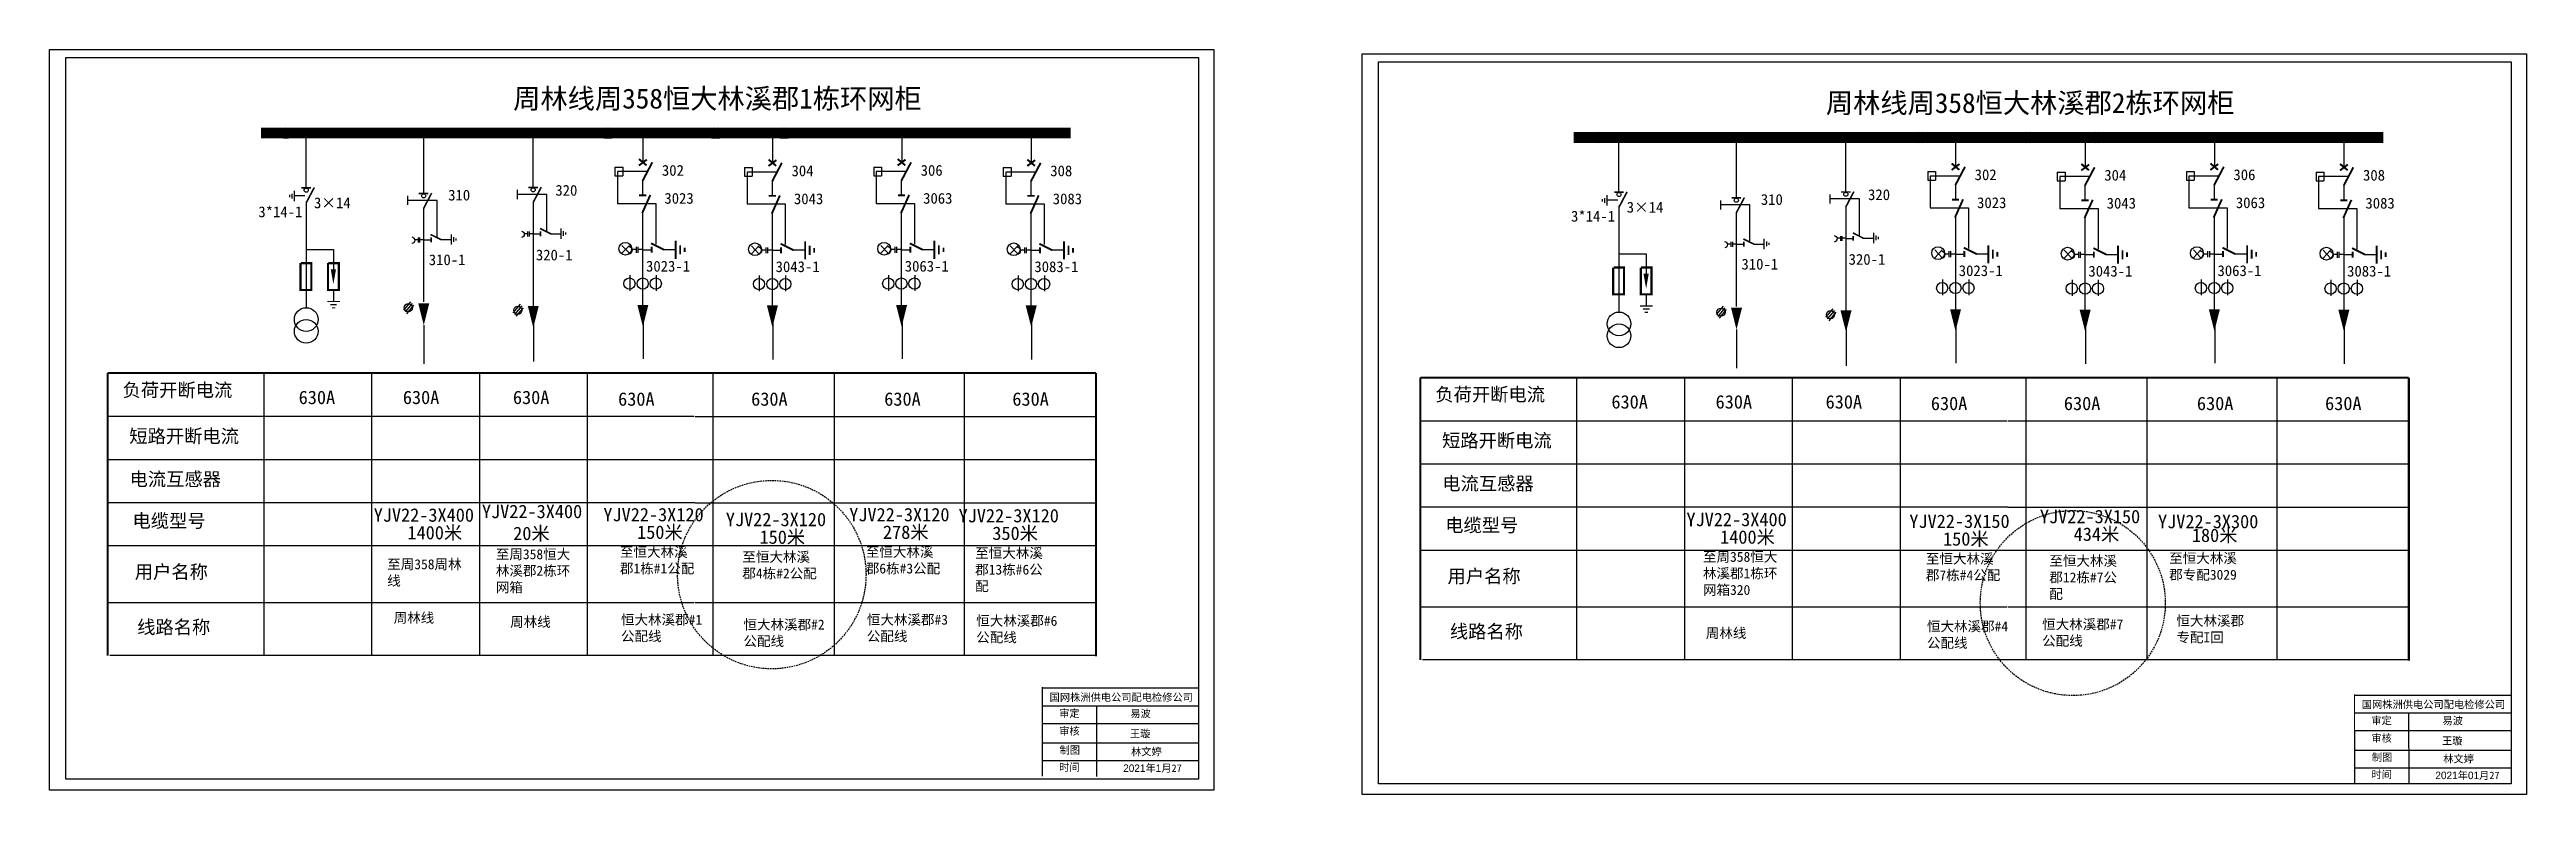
# Model space of a CAD drawing. Extents: x -1431 to -1070, y -1774 to -1665.
import ezdxf

# ---------------------------------------------------------------- set-up
doc = ezdxf.new("R2010")
doc.units = 0
doc.header["$LTSCALE"] = 0.774411
doc.linetypes.add('ACAD_ISO02W100', pattern=[15, 12, -3])
doc.linetypes.add('DASHED', pattern=[0.45, 0.3, -0.15])
doc.layers.get('0').update_dxf_attribs({"linetype": 'CONTINUOUS'})
doc.layers.add('1', color=7, linetype='CONTINUOUS')
doc.styles.add('hztxt_txtstyle_0.00_0_0', font='simkai.ttf')
doc.styles.get("Standard").update_dxf_attribs({"font": '', "height": 2.5})
doc.styles.add('字体', font='KTGB2312.ttf', dxfattribs={"height": 2.5})
doc.styles.add('楷体_GB2312_txtstyle_1.09_0_0', font='KTGB2312.ttf', dxfattribs={"height": 1.0944})
doc.styles.get('Standard').set_extended_font_data('SimSun')

# ---------------------------------------------------------------- blocks, each defined once
blk = doc.blocks.new('JD')
for points in [[(-2, 0.2), (-2, -0.2), (2, 0.2), (2, -0.2)], [(1, -1.2), (1, -0.8), (-1, -1.2), (-1, -0.8)], [(-0.5, -1.8), (-0.5, -2.2), (0.5, -1.8), (0.5, -2.2)]]:
    blk.add_trace(points)

msp = doc.modelspace()

# ---------------------------------------------------------------- linework, layer by layer
at = {"color": 0}
for p, q in [((-1393.7, -1677.8), (-1393.7, -1685.08)), ((-1360.61, -1677.76), (-1360.61, -1685.04)), ((-1202.27, -1678.44), (-1202.27, -1685.72)), ((-1169.18, -1678.4), (-1169.18, -1685.68)), ((-1348.63, -1682.09), (-1348.63, -1683.34)), ((-1348.63, -1682.09), (-1347.49, -1682.09)), ((-1344.03, -1682.74), (-1348.27, -1682.74)), ((-1348.27, -1682.74), (-1348.27, -1687.38)), ((-1347.49, -1682.09), (-1347.49, -1683.34)), ((-1329.73, -1682.16), (-1328.6, -1682.16)), ((-1329.73, -1682.16), (-1329.73, -1683.41)), ((-1329.37, -1682.81), (-1329.37, -1687.45)), ((-1325.14, -1682.81), (-1329.37, -1682.81)), ((-1328.6, -1682.16), (-1328.6, -1683.41)), ((-1310.89, -1682.09), (-1310.89, -1683.34)), ((-1310.89, -1682.09), (-1309.76, -1682.09)), ((-1306.3, -1682.74), (-1310.53, -1682.74)), ((-1310.53, -1682.74), (-1310.53, -1687.38)), ((-1309.76, -1682.09), (-1309.76, -1683.34)), ((-1292, -1682.16), (-1290.86, -1682.16)), ((-1292, -1682.16), (-1292, -1683.41)), ((-1291.64, -1682.81), (-1291.64, -1687.45)), ((-1287.4, -1682.81), (-1291.64, -1682.81)), ((-1290.86, -1682.16), (-1290.86, -1683.41)), ((-1157.2, -1682.73), (-1157.2, -1683.99)), ((-1157.2, -1682.73), (-1156.07, -1682.73)), ((-1156.07, -1682.73), (-1156.07, -1683.99)), ((-1138.3, -1682.8), (-1137.17, -1682.8)), ((-1138.3, -1682.8), (-1138.3, -1684.06)), ((-1137.17, -1682.8), (-1137.17, -1684.06)), ((-1119.47, -1682.73), (-1119.47, -1683.99)), ((-1119.47, -1682.73), (-1118.33, -1682.73)), ((-1118.33, -1682.73), (-1118.33, -1683.99)), ((-1100.57, -1682.8), (-1099.44, -1682.8)), ((-1100.57, -1682.8), (-1100.57, -1684.06)), ((-1099.44, -1682.8), (-1099.44, -1684.06)), ((-1393.84, -1686.27), (-1395.32, -1686.27)), ((-1348.63, -1683.34), (-1347.49, -1683.34)), ((-1344.6, -1684), (-1344.6, -1686.12)), ((-1329.73, -1683.41), (-1328.6, -1683.41)), ((-1325.7, -1684.07), (-1325.7, -1686.19)), ((-1310.89, -1683.34), (-1309.76, -1683.34)), ((-1306.87, -1684), (-1306.87, -1686.12)), ((-1292, -1683.41), (-1290.86, -1683.41)), ((-1287.97, -1684.07), (-1287.97, -1686.19)), ((-1157.2, -1683.99), (-1156.07, -1683.99)), ((-1152.61, -1683.39), (-1156.84, -1683.39)), ((-1156.84, -1683.39), (-1156.84, -1688.03)), ((-1153.17, -1684.65), (-1153.17, -1686.77)), ((-1138.3, -1684.06), (-1137.17, -1684.06)), ((-1137.94, -1683.45), (-1137.94, -1688.1)), ((-1133.71, -1683.45), (-1137.94, -1683.45)), ((-1134.28, -1684.72), (-1134.28, -1686.84)), ((-1119.47, -1683.99), (-1118.33, -1683.99)), ((-1114.87, -1683.39), (-1119.11, -1683.39)), ((-1119.11, -1683.39), (-1119.11, -1688.03)), ((-1115.44, -1684.65), (-1115.44, -1686.77)), ((-1100.57, -1684.06), (-1099.44, -1684.06)), ((-1100.21, -1683.45), (-1100.21, -1688.1)), ((-1095.98, -1683.45), (-1100.21, -1683.45)), ((-1096.54, -1684.72), (-1096.54, -1686.84)), ((-1393.68, -1687.11), (-1393.68, -1702.65)), ((-1376.53, -1688.05), (-1376.53, -1701.74)), ((-1360.56, -1687.18), (-1360.56, -1702.3)), ((-1348.27, -1687.38), (-1342.68, -1687.38)), ((-1344.6, -1688.46), (-1344.6, -1702.27)), ((-1342.68, -1687.38), (-1342.68, -1693.32)), ((-1329.37, -1687.45), (-1323.79, -1687.45)), ((-1325.7, -1688.53), (-1325.7, -1702.34)), ((-1323.79, -1687.45), (-1323.79, -1693.39)), ((-1310.53, -1687.38), (-1304.95, -1687.38)), ((-1306.87, -1688.46), (-1306.87, -1702.27)), ((-1304.95, -1687.38), (-1304.95, -1693.32)), ((-1291.64, -1687.45), (-1286.05, -1687.45)), ((-1287.97, -1688.53), (-1287.97, -1702.34)), ((-1286.05, -1687.45), (-1286.05, -1693.39)), ((-1202.41, -1686.91), (-1203.89, -1686.91)), ((-1202.25, -1687.75), (-1202.25, -1703.29)), ((-1185.11, -1688.69), (-1185.11, -1702.39)), ((-1169.14, -1687.83), (-1169.14, -1702.94)), ((-1156.84, -1688.03), (-1151.26, -1688.03)), ((-1153.17, -1689.11), (-1153.17, -1702.92)), ((-1151.26, -1688.03), (-1151.26, -1693.97)), ((-1137.94, -1688.1), (-1132.36, -1688.1)), ((-1134.28, -1689.18), (-1134.28, -1702.98)), ((-1132.36, -1688.1), (-1132.36, -1694.04)), ((-1119.11, -1688.03), (-1113.52, -1688.03)), ((-1115.44, -1689.11), (-1115.44, -1702.92)), ((-1113.52, -1688.03), (-1113.52, -1693.97)), ((-1100.21, -1688.1), (-1094.63, -1688.1)), ((-1096.54, -1689.18), (-1096.54, -1702.98)), ((-1094.63, -1688.1), (-1094.63, -1694.04)), ((-1376.53, -1692.69), (-1375.45, -1692.69)), ((-1374.02, -1692.66), (-1372.54, -1692.66)), ((-1360.56, -1691.83), (-1359.48, -1691.83)), ((-1358.05, -1691.8), (-1356.57, -1691.8)), ((-1185.11, -1693.33), (-1184.02, -1693.33)), ((-1182.6, -1693.3), (-1181.12, -1693.3)), ((-1169.14, -1692.47), (-1168.05, -1692.47)), ((-1166.63, -1692.44), (-1165.15, -1692.44)), ((-1393.69, -1694.09), (-1389.69, -1694.09)), ((-1389.69, -1694.09), (-1389.69, -1697.02)), ((-1344.6, -1694.13), (-1343.29, -1694.13)), ((-1341.59, -1694.1), (-1339.81, -1694.1)), ((-1325.7, -1694.2), (-1324.4, -1694.2)), ((-1322.69, -1694.17), (-1320.91, -1694.17)), ((-1306.87, -1694.13), (-1305.56, -1694.13)), ((-1303.86, -1694.1), (-1302.08, -1694.1)), ((-1287.97, -1694.2), (-1286.66, -1694.2)), ((-1284.96, -1694.17), (-1283.18, -1694.17)), ((-1202.27, -1694.73), (-1198.26, -1694.73)), ((-1198.26, -1694.73), (-1198.26, -1697.66)), ((-1153.17, -1694.78), (-1151.87, -1694.78)), ((-1150.16, -1694.74), (-1148.38, -1694.74)), ((-1134.28, -1694.85), (-1132.97, -1694.85)), ((-1131.26, -1694.81), (-1129.49, -1694.81)), ((-1115.44, -1694.78), (-1114.13, -1694.78)), ((-1112.43, -1694.74), (-1110.65, -1694.74)), ((-1096.54, -1694.85), (-1095.24, -1694.85)), ((-1093.53, -1694.81), (-1091.75, -1694.81)), ((-1389.69, -1700.1), (-1389.69, -1701.61)), ((-1346.48, -1697.82), (-1346.48, -1700.12)), ((-1342.64, -1697.82), (-1342.64, -1700.12)), ((-1327.58, -1697.89), (-1327.58, -1700.19)), ((-1323.74, -1697.89), (-1323.74, -1700.19)), ((-1308.74, -1697.82), (-1308.74, -1700.12)), ((-1304.91, -1697.82), (-1304.91, -1700.12)), ((-1289.85, -1697.89), (-1289.85, -1700.19)), ((-1286.01, -1697.89), (-1286.01, -1700.19)), ((-1198.26, -1700.74), (-1198.26, -1702.25)), ((-1155.05, -1698.46), (-1155.05, -1700.77)), ((-1151.21, -1698.46), (-1151.21, -1700.77)), ((-1136.15, -1698.53), (-1136.15, -1700.83)), ((-1132.32, -1698.53), (-1132.32, -1700.83)), ((-1117.32, -1698.46), (-1117.32, -1700.77)), ((-1113.48, -1698.46), (-1113.48, -1700.77)), ((-1098.42, -1698.53), (-1098.42, -1700.83)), ((-1094.58, -1698.53), (-1094.58, -1700.83)), ((-1378.43, -1701.71), (-1379.48, -1702.96)), ((-1378.2, -1701.95), (-1379.24, -1703.2)), ((-1378, -1702.21), (-1379.04, -1703.46)), ((-1362.46, -1702.09), (-1363.51, -1703.33)), ((-1362.23, -1702.33), (-1363.27, -1703.58)), ((-1362.03, -1702.59), (-1363.07, -1703.84)), ((-1187.01, -1702.35), (-1188.05, -1703.6)), ((-1186.78, -1702.6), (-1187.82, -1703.85)), ((-1186.57, -1702.86), (-1187.61, -1704.1)), ((-1171.04, -1702.73), (-1172.08, -1703.98)), ((-1170.8, -1702.97), (-1171.85, -1704.22)), ((-1170.6, -1703.23), (-1171.64, -1704.48)), ((-1399.83, -1712.12), (-1399.83, -1753.24)), ((-1399.83, -1712.12), (-1399.83, -1753.24)), ((-1384.11, -1712.12), (-1384.11, -1753.23)), ((-1368.38, -1712.12), (-1368.38, -1753.23)), ((-1352.66, -1712.12), (-1352.66, -1731)), ((-1334.34, -1712.12), (-1334.34, -1753.19)), ((-1316.67, -1712.12), (-1316.67, -1753.19)), ((-1297.7, -1712.12), (-1297.7, -1753.19)), ((-1208.4, -1712.77), (-1208.4, -1753.89)), ((-1208.4, -1712.77), (-1208.4, -1753.88)), ((-1192.68, -1712.77), (-1192.68, -1753.87)), ((-1176.96, -1712.77), (-1176.96, -1753.87)), ((-1161.23, -1712.77), (-1161.23, -1731.65)), ((-1142.91, -1712.77), (-1142.91, -1753.84)), ((-1125.24, -1712.77), (-1125.24, -1753.84)), ((-1106.28, -1712.77), (-1106.28, -1753.84)), ((-1352.66, -1731), (-1352.66, -1753.23)), ((-1161.23, -1731.65), (-1161.23, -1753.87))]:
    msp.add_line(p, q, dxfattribs=at)
at = {"color": 0, "linetype": 'Continuous'}
for p, q in [((-1376.52, -1685.78), (-1376.52, -1677.8)), ((-1344.51, -1681.34), (-1344.51, -1677.85)), ((-1325.61, -1681.41), (-1325.61, -1677.92)), ((-1306.77, -1681.34), (-1306.77, -1677.85)), ((-1287.88, -1681.41), (-1287.88, -1677.92)), ((-1185.09, -1686.42), (-1185.09, -1678.44)), ((-1153.08, -1681.99), (-1153.08, -1678.49)), ((-1134.18, -1682.06), (-1134.18, -1678.56)), ((-1115.35, -1681.99), (-1115.35, -1678.49)), ((-1096.45, -1682.06), (-1096.45, -1678.56)), ((-1396.05, -1686.46), (-1396.05, -1686.14)), ((-1395.7, -1686.66), (-1395.7, -1685.96)), ((-1395.36, -1687.04), (-1395.36, -1685.55)), ((-1204.62, -1687.1), (-1204.62, -1686.78)), ((-1204.28, -1687.3), (-1204.28, -1686.61)), ((-1203.93, -1687.69), (-1203.93, -1686.19)), ((-1372.5, -1691.89), (-1372.5, -1693.38)), ((-1372.16, -1692.28), (-1372.16, -1692.97)), ((-1371.81, -1692.47), (-1371.81, -1692.79)), ((-1356.53, -1691.03), (-1356.53, -1692.52)), ((-1356.18, -1691.41), (-1356.18, -1692.1)), ((-1355.84, -1691.61), (-1355.84, -1691.93)), ((-1346.53, -1693.49), (-1347.61, -1694.65)), ((-1347.61, -1693.49), (-1346.53, -1694.65)), ((-1328.71, -1693.56), (-1327.63, -1694.72)), ((-1327.63, -1693.56), (-1328.71, -1694.72)), ((-1308.79, -1693.49), (-1309.88, -1694.65)), ((-1309.88, -1693.49), (-1308.79, -1694.65)), ((-1290.98, -1693.56), (-1289.9, -1694.72)), ((-1289.9, -1693.56), (-1290.98, -1694.72)), ((-1181.08, -1692.53), (-1181.08, -1694.03)), ((-1180.73, -1692.92), (-1180.73, -1693.61)), ((-1180.38, -1693.12), (-1180.38, -1693.44)), ((-1165.11, -1691.67), (-1165.11, -1693.16)), ((-1164.76, -1692.06), (-1164.76, -1692.75)), ((-1164.41, -1692.25), (-1164.41, -1692.57)), ((-1155.1, -1694.13), (-1156.18, -1695.3)), ((-1156.18, -1694.13), (-1155.1, -1695.3)), ((-1137.29, -1694.2), (-1136.2, -1695.37)), ((-1136.2, -1694.2), (-1137.29, -1695.37)), ((-1117.37, -1694.13), (-1118.45, -1695.3)), ((-1118.45, -1694.13), (-1117.37, -1695.3)), ((-1099.55, -1694.2), (-1098.47, -1695.37)), ((-1098.47, -1694.2), (-1099.55, -1695.37)), ((-1360.5, -1704.79), (-1360.5, -1710.42)), ((-1344.51, -1704.42), (-1344.51, -1710.05)), ((-1325.61, -1704.49), (-1325.61, -1710.12)), ((-1306.77, -1704.42), (-1306.77, -1710.05)), ((-1287.88, -1704.49), (-1287.88, -1710.12)), ((-1376.5, -1705.14), (-1376.5, -1710.76)), ((-1185.07, -1705.78), (-1185.07, -1711.41)), ((-1169.08, -1705.44), (-1169.08, -1711.06)), ((-1153.08, -1705.07), (-1153.08, -1710.69)), ((-1134.18, -1705.14), (-1134.18, -1710.76)), ((-1115.35, -1705.07), (-1115.35, -1710.69)), ((-1096.45, -1705.14), (-1096.45, -1710.76)), ((-1422.6, -1718.41), (-1337.06, -1718.41)), ((-1336.92, -1718.45), (-1278.47, -1718.45)), ((-1231.17, -1719.06), (-1145.64, -1719.06)), ((-1145.5, -1719.09), (-1087.04, -1719.09)), ((-1422.6, -1724.7), (-1336.98, -1724.7)), ((-1336.93, -1724.71), (-1278.47, -1724.71)), ((-1231.17, -1725.35), (-1145.55, -1725.35)), ((-1145.5, -1725.35), (-1087.04, -1725.35)), ((-1422.6, -1730.99), (-1336.96, -1730.99)), ((-1336.93, -1731.03), (-1278.47, -1731.03)), ((-1231.17, -1731.64), (-1145.53, -1731.64)), ((-1145.5, -1731.68), (-1087.04, -1731.68)), ((-1422.6, -1737.28), (-1278.47, -1737.28)), ((-1231.17, -1737.93), (-1087.04, -1737.93)), ((-1422.6, -1745.57), (-1337.06, -1745.57)), ((-1336.95, -1745.58), (-1278.47, -1745.58)), ((-1231.17, -1746.22), (-1145.64, -1746.22)), ((-1145.53, -1746.23), (-1087.04, -1746.23)), ((-1422.27, -1753.24), (-1278.62, -1753.24)), ((-1230.85, -1753.89), (-1087.19, -1753.89)), ((-1286.29, -1758.03), (-1263.54, -1758.03)), ((-1286.29, -1760.62), (-1263.54, -1760.62)), ((-1278.42, -1760.59), (-1278.39, -1770.96)), ((-1094.94, -1759.07), (-1072.19, -1759.07)), ((-1094.94, -1761.67), (-1072.19, -1761.67)), ((-1087.07, -1761.64), (-1087.04, -1772.01)), ((-1286.29, -1763.22), (-1263.54, -1763.22)), ((-1286.29, -1766.04), (-1263.54, -1766.04)), ((-1094.94, -1764.26), (-1072.19, -1764.26)), ((-1286.29, -1768.63), (-1263.54, -1768.63)), ((-1094.94, -1767.09), (-1072.19, -1767.09)), ((-1094.94, -1769.68), (-1072.19, -1769.68))]:
    msp.add_line(p, q, dxfattribs=at)
for points in [[(-1431.08, -1664.94), (-1261.31, -1664.94), (-1261.31, -1772.92), (-1431.08, -1772.92)], [(-1428.7, -1666.09), (-1263.55, -1666.09), (-1263.55, -1771.36), (-1428.7, -1771.36)], [(-1239.65, -1665.58), (-1069.89, -1665.58), (-1069.89, -1773.57), (-1239.65, -1773.57)], [(-1237.27, -1666.74), (-1072.12, -1666.74), (-1072.12, -1772.01), (-1237.27, -1772.01)]]:
    msp.add_lwpolyline(points, close=True, dxfattribs=at)
at = {"color": 0}
for points, const_width in [([(-1400.25, -1677.12), (-1282.17, -1677.12)], 1.57), ([(-1208.82, -1677.76), (-1090.74, -1677.76)], 1.57), ([(-1345.14, -1681.85), (-1343.99, -1680.99)], 0.283), ([(-1345.13, -1680.91), (-1344.02, -1681.83)], 0.283), ([(-1344.6, -1684.08), (-1343.18, -1681.39)], 0.283), ([(-1326.24, -1681.92), (-1325.09, -1681.06)], 0.283), ([(-1326.23, -1680.98), (-1325.12, -1681.9)], 0.283), ([(-1325.7, -1684.15), (-1324.29, -1681.46)], 0.283), ([(-1307.41, -1681.85), (-1306.26, -1680.99)], 0.283), ([(-1307.4, -1680.91), (-1306.29, -1681.83)], 0.283), ([(-1306.87, -1684.08), (-1305.45, -1681.39)], 0.283), ([(-1288.51, -1681.92), (-1287.36, -1681.06)], 0.283), ([(-1288.5, -1680.98), (-1287.39, -1681.9)], 0.283), ([(-1287.97, -1684.15), (-1286.55, -1681.46)], 0.283), ([(-1153.71, -1682.5), (-1152.56, -1681.63)], 0.283), ([(-1153.7, -1681.55), (-1152.59, -1682.48)], 0.283), ([(-1153.17, -1684.72), (-1151.76, -1682.04)], 0.283), ([(-1134.81, -1682.57), (-1133.66, -1681.7)], 0.283), ([(-1134.8, -1681.62), (-1133.69, -1682.54)], 0.283), ([(-1134.28, -1684.79), (-1132.86, -1682.11)], 0.283), ([(-1115.98, -1682.5), (-1114.83, -1681.63)], 0.283), ([(-1115.97, -1681.55), (-1114.86, -1682.48)], 0.283), ([(-1115.44, -1684.72), (-1114.02, -1682.04)], 0.283), ([(-1097.08, -1682.57), (-1095.93, -1681.7)], 0.283), ([(-1097.07, -1681.62), (-1095.96, -1682.54)], 0.283), ([(-1096.54, -1684.79), (-1095.13, -1682.11)], 0.283), ([(-1394.35, -1685.11), (-1392.95, -1685.11)], 0.236), ([(-1393.65, -1687.28), (-1392.47, -1685.05)], 0.236), ([(-1377.23, -1685.93), (-1375.84, -1685.93)], 0.236), ([(-1376.53, -1688.11), (-1375.36, -1685.87)], 0.236), ([(-1361.26, -1685.07), (-1359.87, -1685.07)], 0.236), ([(-1360.56, -1687.24), (-1359.38, -1685.01)], 0.236), ([(-1345.11, -1686.2), (-1344.06, -1686.2)], 0.283), ([(-1344.66, -1688.81), (-1343.47, -1686.14)], 0.283), ([(-1326.21, -1686.27), (-1325.16, -1686.27)], 0.283), ([(-1325.76, -1688.88), (-1324.57, -1686.21)], 0.283), ([(-1307.37, -1686.2), (-1306.33, -1686.2)], 0.283), ([(-1306.92, -1688.81), (-1305.73, -1686.14)], 0.283), ([(-1288.48, -1686.27), (-1287.43, -1686.27)], 0.283), ([(-1288.03, -1688.88), (-1286.84, -1686.21)], 0.283), ([(-1202.92, -1685.75), (-1201.53, -1685.75)], 0.236), ([(-1202.22, -1687.93), (-1201.04, -1685.69)], 0.236), ([(-1185.8, -1686.58), (-1184.41, -1686.58)], 0.236), ([(-1185.11, -1688.75), (-1183.93, -1686.52)], 0.236), ([(-1169.83, -1685.71), (-1168.44, -1685.71)], 0.236), ([(-1169.14, -1687.89), (-1167.96, -1685.65)], 0.236), ([(-1153.68, -1686.84), (-1152.63, -1686.84)], 0.283), ([(-1153.23, -1689.45), (-1152.04, -1686.78)], 0.283), ([(-1134.78, -1686.91), (-1133.73, -1686.91)], 0.283), ([(-1134.33, -1689.52), (-1133.14, -1686.85)], 0.283), ([(-1115.95, -1686.84), (-1114.9, -1686.84)], 0.283), ([(-1115.5, -1689.45), (-1114.31, -1686.78)], 0.283), ([(-1097.05, -1686.91), (-1096, -1686.91)], 0.283), ([(-1096.6, -1689.52), (-1095.41, -1686.85)], 0.283), ([(-1375.51, -1691.91), (-1373.93, -1692.69)], 0.236), ([(-1375.45, -1692.33), (-1375.45, -1693.05)], 0.236), ([(-1359.54, -1691.04), (-1357.96, -1691.83)], 0.236), ([(-1359.48, -1691.46), (-1359.48, -1692.19)], 0.236), ([(-1343.37, -1693.19), (-1341.48, -1694.13)], 0.283), ([(-1343.29, -1693.7), (-1343.29, -1694.57)], 0.283), ([(-1324.47, -1693.26), (-1322.58, -1694.2)], 0.283), ([(-1324.4, -1693.77), (-1324.4, -1694.64)], 0.283), ([(-1305.63, -1693.19), (-1303.75, -1694.13)], 0.283), ([(-1305.56, -1693.7), (-1305.56, -1694.57)], 0.283), ([(-1286.74, -1693.26), (-1284.85, -1694.2)], 0.283), ([(-1286.66, -1693.77), (-1286.66, -1694.64)], 0.283), ([(-1184.08, -1692.55), (-1182.51, -1693.33)], 0.236), ([(-1184.02, -1692.97), (-1184.02, -1693.7)], 0.236), ([(-1168.11, -1691.68), (-1166.54, -1692.47)], 0.236), ([(-1168.05, -1692.11), (-1168.05, -1692.83)], 0.236), ([(-1151.94, -1693.83), (-1150.05, -1694.78)], 0.283), ([(-1133.04, -1693.9), (-1131.15, -1694.85)], 0.283), ([(-1114.21, -1693.83), (-1112.32, -1694.78)], 0.283), ([(-1095.31, -1693.9), (-1093.42, -1694.85)], 0.283), ([(-1394.48, -1696.09), (-1394.48, -1700), (-1392.91, -1700), (-1392.91, -1696.09), (-1394.43, -1696.09)], 0.33), ([(-1390.47, -1696.09), (-1390.47, -1700), (-1388.9, -1700), (-1388.9, -1696.09), (-1390.42, -1696.09)], 0.33), ([(-1203.05, -1696.73), (-1203.05, -1700.64), (-1201.49, -1700.64), (-1201.49, -1696.73), (-1203, -1696.73)], 0.33), ([(-1199.04, -1696.73), (-1199.04, -1700.64), (-1197.48, -1700.64), (-1197.48, -1696.73), (-1198.99, -1696.73)], 0.33), ([(-1151.87, -1694.34), (-1151.87, -1695.21)], 0.283), ([(-1132.97, -1694.41), (-1132.97, -1695.28)], 0.283), ([(-1114.13, -1694.34), (-1114.13, -1695.21)], 0.283), ([(-1095.24, -1694.41), (-1095.24, -1695.28)], 0.283)]:
    msp.add_lwpolyline(points, dxfattribs=dict(at, const_width=const_width))
for points in [[(-1378.86, -1686.29), (-1378.86, -1687.6)], [(-1362.89, -1685.42), (-1362.89, -1686.74)], [(-1171.46, -1686.07), (-1171.46, -1687.38)], [(-1187.43, -1686.93), (-1187.43, -1688.25)], [(-1377.33, -1692.68), (-1377.82, -1692.68)], [(-1377.33, -1692.35), (-1377.33, -1693.07)], [(-1377.11, -1692.35), (-1377.11, -1693.07)], [(-1376.54, -1692.68), (-1377.11, -1692.68)], [(-1361.36, -1691.81), (-1361.85, -1691.81)], [(-1361.36, -1691.48), (-1361.36, -1692.2)], [(-1361.14, -1691.48), (-1361.14, -1692.2)], [(-1360.57, -1691.81), (-1361.14, -1691.81)], [(-1345.55, -1693.72), (-1345.55, -1694.58)], [(-1345.29, -1693.72), (-1345.29, -1694.58)], [(-1326.65, -1693.79), (-1326.65, -1694.65)], [(-1326.39, -1693.79), (-1326.39, -1694.65)], [(-1307.82, -1693.72), (-1307.82, -1694.58)], [(-1307.55, -1693.72), (-1307.55, -1694.58)], [(-1288.92, -1693.79), (-1288.92, -1694.65)], [(-1288.66, -1693.79), (-1288.66, -1694.65)], [(-1185.9, -1693.32), (-1186.4, -1693.32)], [(-1185.9, -1692.99), (-1185.9, -1693.71)], [(-1185.68, -1692.99), (-1185.68, -1693.71)], [(-1185.11, -1693.32), (-1185.68, -1693.32)], [(-1169.93, -1692.46), (-1170.43, -1692.46)], [(-1169.93, -1692.13), (-1169.93, -1692.84)], [(-1169.71, -1692.13), (-1169.71, -1692.84)], [(-1169.14, -1692.46), (-1169.71, -1692.46)], [(-1345.55, -1694.12), (-1346.15, -1694.12)], [(-1344.6, -1694.12), (-1345.29, -1694.12)], [(-1326.65, -1694.19), (-1327.25, -1694.19)], [(-1325.71, -1694.19), (-1326.39, -1694.19)], [(-1307.82, -1694.12), (-1308.41, -1694.12)], [(-1306.87, -1694.12), (-1307.55, -1694.12)], [(-1288.92, -1694.19), (-1289.52, -1694.19)], [(-1287.97, -1694.19), (-1288.66, -1694.19)], [(-1154.12, -1694.76), (-1154.72, -1694.76)], [(-1154.12, -1694.36), (-1154.12, -1695.23)], [(-1153.86, -1694.36), (-1153.86, -1695.23)], [(-1153.18, -1694.76), (-1153.86, -1694.76)], [(-1135.23, -1694.83), (-1135.82, -1694.83)], [(-1135.23, -1694.43), (-1135.23, -1695.29)], [(-1134.96, -1694.43), (-1134.96, -1695.29)], [(-1134.28, -1694.83), (-1134.96, -1694.83)], [(-1116.39, -1694.76), (-1116.99, -1694.76)], [(-1116.39, -1694.36), (-1116.39, -1695.23)], [(-1116.13, -1694.36), (-1116.13, -1695.23)], [(-1115.44, -1694.76), (-1116.13, -1694.76)], [(-1097.49, -1694.83), (-1098.09, -1694.83)], [(-1097.49, -1694.43), (-1097.49, -1695.29)], [(-1097.23, -1694.43), (-1097.23, -1695.29)], [(-1096.55, -1694.83), (-1097.23, -1694.83)]]:
    msp.add_lwpolyline(points, dxfattribs=at)
at = {"color": 0, "linetype": 'ACAD_ISO02W100'}
for points in [[(-1358.57, -1691.46), (-1358.57, -1686.08), (-1362.89, -1686.08)], [(-1167.15, -1692.1), (-1167.15, -1686.72), (-1171.46, -1686.72)], [(-1374.54, -1692.32), (-1374.54, -1686.95), (-1378.86, -1686.95)], [(-1183.12, -1692.96), (-1183.12, -1687.59), (-1187.43, -1687.59)]]:
    msp.add_lwpolyline(points, dxfattribs=at)
at = {"color": 0}
for points, format in [([(-1378.25, -1692.27, -0.877934), (-1378.23, -1693.23)], "xyb"), ([(-1362.28, -1691.41, -0.877934), (-1362.26, -1692.37)], "xyb"), ([(-1346.65, -1693.63, -0.877934), (-1346.63, -1694.78)], "xyb"), ([(-1327.76, -1693.7, -0.877934), (-1327.74, -1694.85)], "xyb"), ([(-1308.92, -1693.63, -0.877934), (-1308.9, -1694.78)], "xyb"), ([(-1290.03, -1693.7, -0.877934), (-1290, -1694.85)], "xyb"), ([(-1186.82, -1692.92, -0.877934), (-1186.8, -1693.87)], "xyb"), ([(-1170.85, -1692.05, -0.877934), (-1170.83, -1693.01)], "xyb"), ([(-1389.69, -1696.97, 0.771, 0, 0), (-1389.69, -1699.17, 0, 0, 0)], "xyseb"), ([(-1198.26, -1697.61, 0.771, 0, 0), (-1198.26, -1699.81, 0, 0, 0)], "xyseb"), ([(-1155.23, -1694.28, -0.877934), (-1155.21, -1695.42)], "xyb"), ([(-1136.33, -1694.35, -0.877934), (-1136.31, -1695.49)], "xyb"), ([(-1117.5, -1694.28, -0.877934), (-1117.47, -1695.42)], "xyb"), ([(-1098.6, -1694.35, -0.877934), (-1098.58, -1695.49)], "xyb"), ([(-1376.51, -1701.95, 1.61, 0, 0), (-1376.51, -1705.14, 0, 0, 0)], "xyseb"), ([(-1360.54, -1702.32, 1.61, 0, 0), (-1360.54, -1705.52, 0, 0, 0)], "xyseb"), ([(-1344.56, -1702.17, 1.61, 0, 0), (-1344.56, -1705.36, 0, 0, 0)], "xyseb"), ([(-1325.67, -1702.24, 1.61, 0, 0), (-1325.67, -1705.43, 0, 0, 0)], "xyseb"), ([(-1306.83, -1702.17, 1.61, 0, 0), (-1306.83, -1705.36, 0, 0, 0)], "xyseb"), ([(-1287.93, -1702.24, 1.61, 0, 0), (-1287.93, -1705.43, 0, 0, 0)], "xyseb"), ([(-1185.08, -1702.59, 1.61, 0, 0), (-1185.08, -1705.79, 0, 0, 0)], "xyseb"), ([(-1169.11, -1702.97, 1.61, 0, 0), (-1169.11, -1706.16, 0, 0, 0)], "xyseb"), ([(-1153.14, -1702.81, 1.61, 0, 0), (-1153.14, -1706, 0, 0, 0)], "xyseb"), ([(-1134.24, -1702.88, 1.61, 0, 0), (-1134.24, -1706.07, 0, 0, 0)], "xyseb"), ([(-1115.4, -1702.81, 1.61, 0, 0), (-1115.4, -1706, 0, 0, 0)], "xyseb"), ([(-1096.51, -1702.88, 1.61, 0, 0), (-1096.51, -1706.07, 0, 0, 0)], "xyseb")]:
    msp.add_lwpolyline(points, format=format, dxfattribs=at)
at = {"color": 0, "linetype": 'Continuous'}
for points, const_width in [([(-1422.6, -1712.12), (-1422.6, -1753.32)], 0.302), ([(-1399.83, -1712.12), (-1422.6, -1712.12)], 0.302), ([(-1278.5, -1712.12), (-1399.83, -1712.12)], 0.302), ([(-1278.47, -1753.43), (-1278.47, -1712.12)], 0.302), ([(-1231.17, -1712.77), (-1231.17, -1753.97)], 0.302), ([(-1208.4, -1712.77), (-1231.17, -1712.77)], 0.302), ([(-1087.07, -1712.77), (-1208.4, -1712.77)], 0.302), ([(-1087.04, -1754.08), (-1087.04, -1712.77)], 0.302), ([(-1286.3, -1757.92), (-1286.3, -1770.92)], 0.182), ([(-1094.96, -1758.97), (-1094.95, -1771.97)], 0.182)]:
    msp.add_lwpolyline(points, dxfattribs=dict(at, const_width=const_width))
at = {"color": 0}
for centre, radius in [((-1396.6, -1677.14), 0.783), ((-1349.92, -1677.14), 0.783), ((-1349.43, -1677.14), 0.783), ((-1334.19, -1677.14), 0.783), ((-1333.7, -1677.14), 0.783), ((-1324.19, -1677.14), 0.783), ((-1323.7, -1677.14), 0.783), ((-1205.18, -1677.78), 0.783), ((-1158.49, -1677.78), 0.783), ((-1158, -1677.78), 0.783), ((-1142.76, -1677.78), 0.783), ((-1142.28, -1677.78), 0.783), ((-1132.76, -1677.78), 0.783), ((-1132.27, -1677.78), 0.783), ((-1393.65, -1685.44), 0.302), ((-1376.53, -1686.27), 0.302), ((-1360.56, -1685.4), 0.302), ((-1202.22, -1686.08), 0.302), ((-1185.11, -1686.91), 0.302), ((-1169.14, -1686.04), 0.302), ((-1346.52, -1699.07), 0.817), ((-1344.58, -1699.07), 0.817), ((-1342.68, -1699.07), 0.817), ((-1327.62, -1699.14), 0.817), ((-1325.68, -1699.14), 0.817), ((-1323.78, -1699.14), 0.817), ((-1308.78, -1699.07), 0.817), ((-1306.85, -1699.07), 0.817), ((-1304.95, -1699.07), 0.817), ((-1289.89, -1699.14), 0.817), ((-1287.95, -1699.14), 0.817), ((-1286.05, -1699.14), 0.817), ((-1155.09, -1699.72), 0.817), ((-1153.15, -1699.72), 0.817), ((-1151.25, -1699.72), 0.817), ((-1136.19, -1699.79), 0.817), ((-1134.25, -1699.79), 0.817), ((-1132.36, -1699.79), 0.817), ((-1117.36, -1699.72), 0.817), ((-1115.42, -1699.72), 0.817), ((-1113.52, -1699.72), 0.817), ((-1098.46, -1699.79), 0.817), ((-1096.52, -1699.79), 0.817), ((-1094.62, -1699.79), 0.817), ((-1393.65, -1704.31), 1.73), ((-1393.65, -1706.03), 1.73), ((-1378.76, -1702.59), 0.596), ((-1362.79, -1702.96), 0.596), ((-1202.22, -1704.95), 1.73), ((-1187.34, -1703.23), 0.596), ((-1171.37, -1703.61), 0.596), ((-1202.22, -1706.68), 1.73)]:
    msp.add_circle(centre, radius, dxfattribs=at)
at = {"color": 0, "linetype": 'Continuous'}
for centre in [(-1347.11, -1693.99), (-1328.21, -1694.06), (-1309.38, -1693.99), (-1290.48, -1694.06), (-1155.68, -1694.63), (-1136.79, -1694.7), (-1117.95, -1694.63), (-1099.05, -1694.7)]:
    msp.add_circle(centre, 0.933, dxfattribs=at)
at = {"color": 1, "linetype": 'DASHED'}
for centre, radius in [((-1325.76, -1741.51), 13.74), ((-1136.04, -1745.66), 13.49)]:
    msp.add_circle(centre, radius, dxfattribs=at)
at = {"layer": '1', "color": 0}
for points in [[(-1346.66, -1693.62, -0.877934), (-1346.64, -1694.77)], [(-1327.76, -1693.69, -0.877934), (-1327.74, -1694.84)], [(-1308.93, -1693.62, -0.877934), (-1308.9, -1694.77)], [(-1290.03, -1693.69, -0.877934), (-1290.01, -1694.84)], [(-1155.23, -1694.26, -0.877934), (-1155.21, -1695.41)], [(-1136.33, -1694.33, -0.877934), (-1136.31, -1695.48)], [(-1117.5, -1694.26, -0.877934), (-1117.48, -1695.41)], [(-1098.6, -1694.33, -0.877934), (-1098.58, -1695.48)]]:
    msp.add_lwpolyline(points, format="xyb", dxfattribs=at)

# ---------------------------------------------------------------- block references
at = {"color": 0, "xscale": 0.6604415997862816, "yscale": 0.6604415997862816, "zscale": 0.6604416, "rotation": 90}
for p in [(-1339.78, -1694.15), (-1320.89, -1694.22), (-1302.05, -1694.15), (-1283.15, -1694.22), (-1148.36, -1694.79), (-1129.46, -1694.86), (-1110.62, -1694.79), (-1091.73, -1694.86)]:
    msp.add_blockref('JD', p, dxfattribs=at)
at = {"color": 0, "xscale": 0.4623091199900955, "yscale": 0.4623091202229261, "zscale": 0.4623091199999998}
for p in [(-1389.66, -1701.68), (-1198.23, -1702.32)]:
    msp.add_blockref('JD', p, dxfattribs=at)

# ---------------------------------------------------------------- texts
at = {"color": 0}
for s, height, p in [('302', 1.572, (-1341.78, -1683.34)), ('304', 1.572, (-1322.88, -1683.41)), ('306', 1.572, (-1304.05, -1683.34)), ('308', 1.572, (-1285.15, -1683.41)), ('302', 1.572, (-1150.35, -1683.98)), ('304', 1.572, (-1131.45, -1684.05)), ('306', 1.572, (-1112.62, -1683.98)), ('308', 1.572, (-1093.72, -1684.05)), ('3×14', 1.572, (-1392.52, -1688.08)), ('310', 1.572, (-1372.95, -1686.95)), ('320', 1.572, (-1357.32, -1686.25)), ('3023', 1.572, (-1341.42, -1687.42)), ('3043', 1.572, (-1322.53, -1687.49)), ('3063', 1.572, (-1303.69, -1687.42)), ('3083', 1.572, (-1284.79, -1687.49)), ('310', 1.572, (-1181.53, -1687.59)), ('320', 1.572, (-1165.9, -1686.89)), ('3023', 1.572, (-1150, -1688.06)), ('3043', 1.572, (-1131.1, -1688.13)), ('3063', 1.572, (-1112.26, -1688.06)), ('3083', 1.572, (-1093.37, -1688.13)), ('3*14-1', 1.572, (-1400.63, -1689.39)), ('3*14-1', 1.572, (-1209.21, -1690.03)), ('3×14', 1.572, (-1201.09, -1688.72)), ('310-1', 1.572, (-1375.78, -1696.38)), ('320-1', 1.572, (-1360.16, -1695.68)), ('3023-1', 1.572, (-1344.1, -1697.32)), ('3043-1', 1.572, (-1325.2, -1697.39)), ('3063-1', 1.572, (-1306.37, -1697.32)), ('3083-1', 1.572, (-1287.47, -1697.39)), ('310-1', 1.572, (-1184.36, -1697.02)), ('320-1', 1.572, (-1168.73, -1696.32)), ('3023-1', 1.572, (-1152.67, -1697.97)), ('3043-1', 1.572, (-1133.77, -1698.04)), ('3063-1', 1.572, (-1114.94, -1697.97)), ('3083-1', 1.572, (-1096.04, -1698.04)), ('630A', 1.955, (-1394.75, -1716.64)), ('630A', 1.955, (-1379.56, -1716.64)), ('630A', 1.955, (-1363.51, -1716.64)), ('630A', 1.955, (-1348.17, -1716.88)), ('630A', 1.955, (-1328.77, -1716.88)), ('630A', 1.955, (-1309.36, -1716.88)), ('630A', 1.955, (-1290.68, -1716.88)), ('630A', 1.955, (-1203.32, -1717.29)), ('630A', 1.955, (-1188.13, -1717.29)), ('630A', 1.955, (-1172.09, -1717.29)), ('630A', 1.955, (-1156.74, -1717.52)), ('630A', 1.955, (-1137.34, -1717.52)), ('630A', 1.955, (-1117.94, -1717.52)), ('630A', 1.955, (-1099.25, -1717.52))]:
    msp.add_text(s, height=height, dxfattribs=at).set_placement(p)
at = {"color": 0, "attachment_point": 1}
for s, insert, char_height, width in [('{\\fKaiTi_GB2312|b0|i0|c134|p49;周林线周358恒大林溪郡1栋环网柜}', (-1363.47, -1670.63), 2.9131, 266.0196), ('{\\fKaiTi_GB2312|b0|i0|c134|p49;周林线周358恒大林溪郡2栋环网柜}', (-1172.05, -1671.27), 2.9131, 266.0196), ('{\\f\uffbfﾬￌﾣﾤ_GB2312|b0|i0|c134|p49;负荷开断电流}', (-1420.43, -1713.61), 1.9545, 80.8358), ('{\\f\uffbfﾬￌﾣﾤ_GB2312|b0|i0|c134|p49;负荷开断电流}', (-1229, -1714.25), 1.9545, 80.8358), ('{\\f\uffbfﾬￌﾣﾤ_GB2312|b0|i0|c134|p49;短路开断电流}', (-1419.45, -1720.33), 1.9545, 80.8358), ('{\\f\uffbfﾬￌﾣﾤ_GB2312|b0|i0|c134|p49;短路开断电流}', (-1228.02, -1720.97), 1.9545, 80.8358), ('{\\fKaiTi_GB2312|b0|i0|c134|p49;电流互感器}', (-1419.41, -1726.6), 1.9545, 80.8358), ('{\\fKaiTi_GB2312|b0|i0|c134|p49;电流互感器}', (-1227.98, -1727.24), 1.9545, 80.8358), ('{\\fKaiTi_GB2312|b0|i0|c134|p49;电缆型号}', (-1418.98, -1732.68), 1.9545, 80.8358), ('{\\fKaiTi_GB2312|b0|i0|c134|p49;电缆型号}', (-1227.56, -1733.32), 1.9545, 80.8358), ('{\\fKaiTi_GB2312|b0|i0|c134|p49;1400米}', (-1378.89, -1734.41), 1.9545, 80.8358), ('{\\fKaiTi_GB2312|b0|i0|c134|p49;20米}', (-1363.47, -1734.52), 1.9545, 80.8358), ('{\\fKaiTi_GB2312|b0|i0|c134|p49;至恒大林溪郡1栋#1公配}', (-1347.9, -1737.48), 1.4468, 11.624), ('{\\fKaiTi_GB2312|b0|i0|c134|p49;150米}', (-1345.4, -1734.34), 1.9545, 80.8358), ('{\\fKaiTi_GB2312|b0|i0|c134|p49;150米}', (-1327.55, -1735.06), 1.9545, 80.8358), ('{\\fKaiTi_GB2312|b0|i0|c134|p49;至恒大林溪郡6栋#3公配}', (-1312.05, -1737.48), 1.4468, 11.624), ('{\\fKaiTi_GB2312|b0|i0|c134|p49;278米}', (-1309.55, -1734.34), 1.9545, 80.8358), ('{\\fKaiTi_GB2312|b0|i0|c134|p49;350米}', (-1293.6, -1734.5), 1.9545, 80.8358), ('{\\fKaiTi_GB2312|b0|i0|c134|p49;1400米}', (-1187.47, -1735.05), 1.9545, 80.8358), ('{\\fKaiTi_GB2312|b0|i0|c134|p49;150米}', (-1154.96, -1735.32), 1.9545, 80.8358), ('{\\fKaiTi_GB2312|b0|i0|c134|p49;434米}', (-1135.92, -1734.63), 1.9545, 80.8358), ('{\\fKaiTi_GB2312|b0|i0|c134|p49;180米}', (-1118.68, -1734.79), 1.9545, 80.8358), ('{\\fKaiTi_GB2312|b0|i0|c134|p49;用户名称}', (-1418.65, -1740.12), 1.9545, 19.2839), ('{\\fKaiTi_GB2312|b0|i0|c134|p49;至周358周林线}', (-1381.84, -1739.27), 1.4468, 11.624), ('{\\fKaiTi_GB2312|b0|i0|c134|p49;至周358恒大林溪郡2栋环网箱}', (-1366, -1737.81), 1.4468, 11.624), ('{\\fKaiTi_GB2312|b0|i0|c134|p49;至恒大林溪郡4栋#2公配}', (-1330.05, -1738.2), 1.4468, 11.624), ('{\\fKaiTi_GB2312|b0|i0|c134|p49;至恒大林溪郡13栋#6公配}', (-1296.1, -1737.64), 1.4468, 11.624), ('{\\fKaiTi_GB2312|b0|i0|c134|p49;用户名称}', (-1227.22, -1740.76), 1.9545, 19.2839), ('{\\fKaiTi_GB2312|b0|i0|c134|p49;至周358恒大林溪郡1栋环网箱320}', (-1189.97, -1738.19), 1.4468, 11.624), ('{\\fKaiTi_GB2312|b0|i0|c134|p49;至恒大林溪郡7栋#4公配}', (-1157.46, -1738.46), 1.4468, 11.624), ('{\\fKaiTi_GB2312|b0|i0|c134|p49;至恒大林溪郡12栋#7公配}', (-1139.46, -1738.78), 1.4468, 11.624), ('{\\fKaiTi_GB2312|b0|i0|c134|p49;至恒大林溪郡专配3029}', (-1121.98, -1738.39), 1.4468, 11.624), ('{\\fKaiTi_GB2312|b0|i0|c134|p49;线路名称}', (-1418.3, -1748.18), 1.9545, 19.2839), ('{\\fKaiTi_GB2312|b0|i0|c134|p49;恒大林溪郡#1公配线}', (-1347.75, -1747.36), 1.4468, 12.5341), ('{\\fKaiTi_GB2312|b0|i0|c134|p49;恒大林溪郡#2公配线}', (-1329.89, -1748.07), 1.4468, 12.5341), ('{\\fKaiTi_GB2312|b0|i0|c134|p49;恒大林溪郡#3公配线}', (-1311.9, -1747.36), 1.4468, 12.5341), ('{\\fKaiTi_GB2312|b0|i0|c134|p49;恒大林溪郡#6公配线}', (-1295.95, -1747.52), 1.4468, 12.5341), ('{\\fKaiTi_GB2312|b0|i0|c134|p49;恒大林溪郡#4公配线}', (-1157.31, -1748.33), 1.4468, 12.5341), ('{\\fKaiTi_GB2312|b0|i0|c134|p49;恒大林溪郡#7公配线}', (-1140.51, -1748.03), 1.4468, 12.5341), ('{\\fKaiTi_GB2312|b0|i0|c134|p49;恒大林溪郡专配I回}', (-1120.93, -1747.52), 1.4468, 11.624), ('{\\fKaiTi_GB2312|b0|i0|c134|p49;线路名称}', (-1226.88, -1748.82), 1.9545, 19.2839)]:
    msp.add_mtext(s, dxfattribs=dict(at, insert=insert, char_height=char_height, width=width))
at = {"color": 0, "char_height": 1.9545, "width": 80.8358, "attachment_point": 1, "style": 'hztxt_txtstyle_0.00_0_0'}
for s, insert in [('YJV22-3X400', (-1383.81, -1731.84)), ('YJV22-3X400', (-1368.03, -1731.32)), ('YJV22-3X120', (-1350.32, -1731.78)), ('YJV22-3X120', (-1332.46, -1732.49)), ('YJV22-3X120', (-1314.47, -1731.78)), ('YJV22-3X120', (-1298.52, -1731.93)), ('YJV22-3X400', (-1192.38, -1732.49)), ('YJV22-3X150', (-1159.88, -1732.75)), ('YJV22-3X150', (-1140.84, -1732.06)), ('YJV22-3X300', (-1123.61, -1732.79))]:
    msp.add_mtext(s, dxfattribs=dict(at, insert=insert))
at = {"color": 0, "linetype": 'Continuous', "attachment_point": 1, "style": '字体'}
for s, insert, char_height, width in [('周林线', (-1380.9, -1747.08), 1.447, 10.7634), ('周林线', (-1363.91, -1747.68), 1.447, 10.7634), ('周林线', (-1189.56, -1749.3), 1.447, 10.7634), ('国网株洲供电公司配电检修公司', (-1285.25, -1758.85), 1.0944, 29.9201), ('\\f\uffbfﾬￌﾣﾤ_GB2312|b0|i0|c134|p49;审定', (-1283.85, -1761.19), 1.0944, 8.5588), ('易波', (-1273.48, -1761.21), 1.094, 8.5588), ('国网株洲供电公司配电检修公司', (-1093.9, -1759.9), 1.0944, 29.9201), ('\\f\uffbfﾬￌﾣﾤ_GB2312|b0|i0|c134|p49;审定', (-1092.5, -1762.24), 1.0944, 8.5588), ('易波', (-1082.13, -1762.26), 1.094, 8.5588), ('\\f\uffbfﾬￌﾣﾤ_GB2312|b0|i0|c134|p49;审核', (-1283.85, -1763.77), 1.0944, 8.5588), ('王璇', (-1273.53, -1764.15), 1.094, 8.5588), ('\\f\uffbfﾬￌﾣﾤ_GB2312|b0|i0|c134|p49;审核', (-1092.5, -1764.82), 1.0944, 8.5588), ('王璇', (-1082.19, -1765.19), 1.094, 8.5588), ('\\f\uffbfﾬￌﾣﾤ_GB2312|b0|i0|c134|p49;制图', (-1283.79, -1766.55), 1.0944, 8.5588), ('\\f\uffbfﾬￌﾣﾤ_GB2312|b0|i0|c134|p49;时间', (-1283.85, -1769.06), 1.0944, 8.5588), ('\\f\uffbfﾬￌﾣﾤ_GB2312|b0|i0|c134|p49;制图', (-1092.44, -1767.6), 1.0944, 8.5588), ('\\f\uffbfﾬￌﾣﾤ_GB2312|b0|i0|c134|p49;时间', (-1092.5, -1770.11), 1.0944, 8.5588)]:
    msp.add_mtext(s, dxfattribs=dict(at, insert=insert, char_height=char_height, width=width))
at = {"color": 7, "linetype": 'Continuous', "char_height": 1.0944, "attachment_point": 1, "style": '楷体_GB2312_txtstyle_1.09_0_0'}
for s, insert, width in [('2021{\\fSimSun|b0|i0|c134|p2;年}1{\\fSimSun|b0|i0|c134|p2;月27}', (-1274.52, -1769.19), 16.0081), ('{\\fSimSun|b0|i0|c134|p2;林文婷}', (-1273.37, -1766.78), 8.5588), ('{\\fSimSun|b0|i0|c134|p2;林文婷}', (-1082.02, -1767.83), 8.5588), ('2021{\\fSimSun|b0|i0|c134|p2;年}01{\\fSimSun|b0|i0|c134|p2;月27}', (-1083.17, -1770.24), 16.0081)]:
    msp.add_mtext(s, dxfattribs=dict(at, insert=insert, width=width))

doc.saveas('drawing.dxf')
